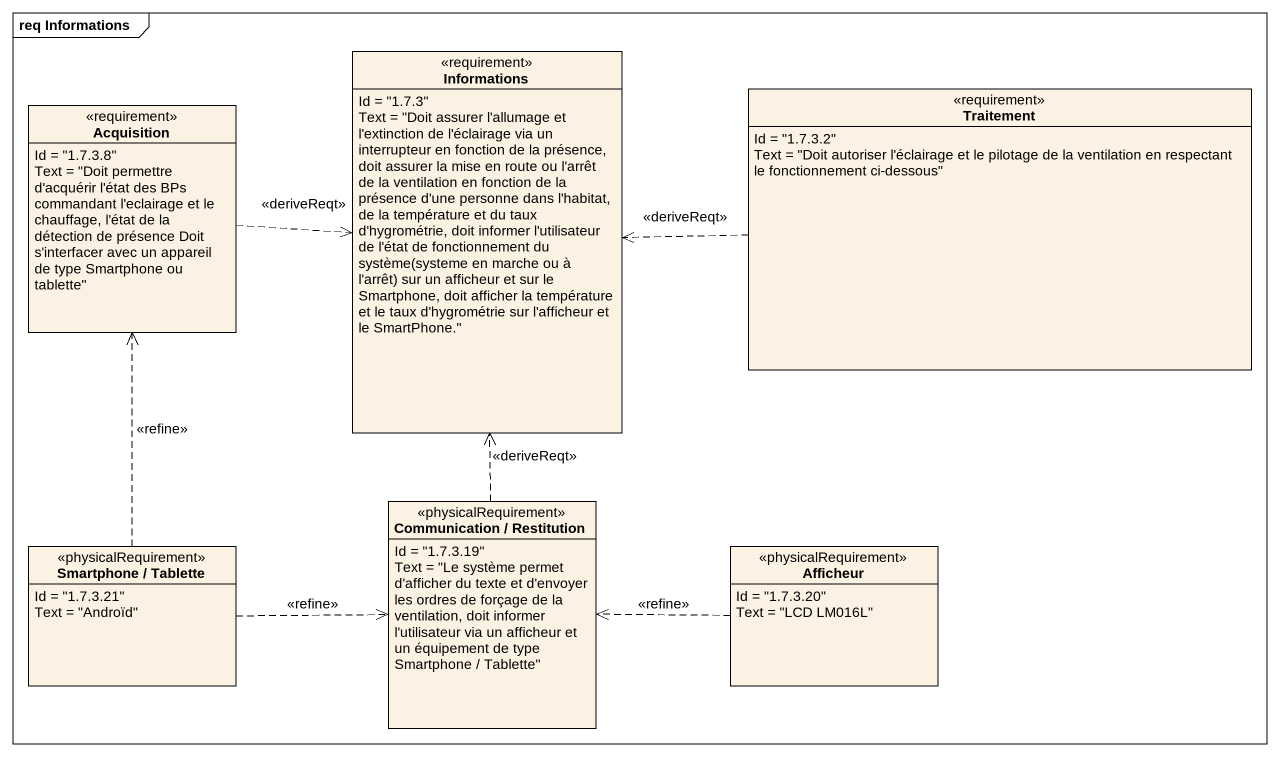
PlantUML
@startuml
mainframe req Informations
hide circle
hide empty members
class Informations <<requirement>> {
  Id = "1.7.3"
  {field} Text = "Doit assurer l'allumage et l'extinction de l'éclairage via un interrupteur en fonction de la présence, doit assurer la mise en route ou l'arrêt de la ventilation en fonction de la présence d'une personne dans l'habitat, de la température et du taux d'hygrométrie, doit informer l'utilisateur de l'état de fonctionnement du système(systeme en marche ou à l'arrêt) sur un afficheur et sur le Smartphone, doit afficher la température et le taux d'hygrométrie sur l'afficheur et le SmartPhone."
}
class Traitement <<requirement>> {
  Id = "1.7.3.2"
  Text = "Doit autoriser l'éclairage et le pilotage de la ventilation en respectant le fonctionnement ci-dessous"
}
class Acquisition <<requirement>> {
  Id = "1.7.3.8"
  Text = "Doit permettre d'acquérir l'état des BPs commandant l'eclairage et le chauffage, l'état de la détection de présence Doit s'interfacer avec un appareil de type Smartphone ou tablette"
}
class "Smartphone / Tablette" as Smartphone_Tablette <<physicalRequirement>> {
  Id = "1.7.3.21"
  Text = "Androïd"
}
class "Communication / Restitution" as Communication_Restitution <<physicalRequirement>> {
  Id = "1.7.3.19"
  Text = "Le système permet d'afficher du texte et d'envoyer les ordres de forçage de la ventilation, doit informer l'utilisateur via un afficheur et un équipement de type Smartphone / Tablette"
}
class Afficheur <<physicalRequirement>> {
  Id = "1.7.3.20"
  Text = "LCD LM016L"
}
Traitement .left.> Informations : <<deriveReqt>>
Acquisition .right.> Informations : <<deriveReqt>>
Smartphone_Tablette .up.> Acquisition : <<refine>>
Smartphone_Tablette .right.> Communication_Restitution : <<refine>>
Communication_Restitution .up.> Informations : <<deriveReqt>>
Afficheur .left.> Communication_Restitution : <<refine>>
@enduml
